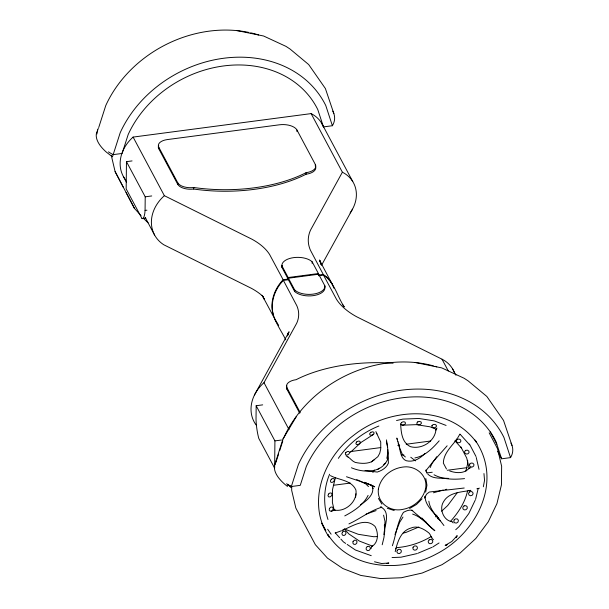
<?xml version="1.0" encoding="UTF-8"?>
<svg xmlns="http://www.w3.org/2000/svg" width="609" height="609" viewBox="0 0 609 609"><rect width="100%" height="100%" fill="white"/><g stroke="black" fill="none" stroke-linecap="round" stroke-linejoin="round"><path stroke-width="0.91" d="M132.054 160.921L126.459 161.659L126.177 188.904L142.026 218.623L145.749 218.129M142.026 218.623A21.353 4.941 82.5 0 0 145.071 210.44L145.216 196.814L126.459 161.659M158.751 148.71L158.766 147.18A12.233 6.242 0.6 0 1 167.338 139.575L279.341 124.807A14.372 7.338 0.6 0 1 296.994 130.082L315.333 164.476L315.317 166.006A13.185 6.729 0.6 0 1 306.076 174.212A116.068 59.263 0.6 0 1 193.692 189.034A13.017 6.646 0.6 0 1 177.706 184.253L158.751 148.71A12.233 6.242 0.6 0 1 158.721 145.482M177.706 184.253L177.721 182.715L158.766 147.18M193.692 189.034L193.708 187.496A13.017 6.646 0.6 0 1 177.721 182.715M256.168 405.723L256.024 419.35A21.353 4.941 82.5 0 0 258.787 438.411L274.636 468.123L274.918 440.886L256.168 405.723L262.692 404.863M285.766 339.83C279.782 327.726 269.703 315.492 272.352 301.052C273.608 293.028 277.483 285.537 283.147 279.729L288.148 279.074L281.876 267.313L281.891 265.775A16.093 8.214 0.6 0 1 293.728 257.615A16.093 8.214 0.6 0 1 312.143 261.786L318.416 273.548L318.4 275.085M299.757 413.283L286.968 389.311L286.991 387.781A13.017 6.646 0.6 0 1 296.111 379.689A116.068 59.263 0.6 0 1 393.071 363.223M288.148 279.074L288.164 277.537L281.891 265.775M288.4 279.737L288.415 278.206L318.667 274.217L324.94 285.979L324.924 287.509A16.093 8.214 0.6 0 1 313.087 295.669A16.093 8.214 0.6 0 1 294.672 291.498L288.4 279.737L283.398 280.399C274.499 289.397 269.993 303.023 273.418 315.401M291.719 486.667L291.681 490.39L295.829 508.013L315.355 544.69L327.459 558.118L342.837 568.517L360.817 575.429L380.602 578.55L401.339 577.751L422.113 573.054L442.02 564.68L460.183 552.98L475.827 538.478L488.251 521.799L496.914 503.681L501.443 484.901L501.641 466.296L497.492 448.673L489.179 432.793M294.672 291.498L294.687 289.968L288.415 278.206M296.971 131.62L296.994 130.082M306.076 174.212L306.091 172.674A13.185 6.729 0.6 0 0 315.333 164.476M312.128 263.324L312.143 261.786M467.651 460.267L467.613 463.883L465.855 471.183M374.741 459.46L371.421 461.858L377.869 456.689L379.75 453.241L380.732 448.993L380.732 442.035L375.875 431.598M384.576 528.026L385.025 521.494L383.586 515.168M387.408 454.748L387.103 458.516L387.925 453.157L387.613 446.884L386.449 439.881M435.892 430.16L436.965 428.036M331.273 511.469L334.28 510.045C345.501 512.375 357.696 501.382 355.915 490.001C351.385 479.846 338.878 480.212 330.421 475.614M425.661 492.186L426.947 485.183L425.805 478.499M383.914 534.603C384.325 526.153 391.092 512.1 381.013 507.168M287.89 334.425L288.24 332.887L287.615 335.574M395.203 551.685C397.327 542.413 400.707 530.835 410.991 528.033C417.416 525.202 424.13 529.084 429.056 533.111C430.951 535.098 431.187 538.12 433.509 539.772M335.452 477.418L332.522 489.567L332.385 502.471L334.234 510.327M382.201 544.766L383.936 537.587L384.759 530.911L384.393 524.943L384.485 528.155M467.56 490.961C465.025 502.539 458.189 512.869 450.325 521.548M475.568 499.433L478.217 488.456M435.975 429.299C435.229 441.342 421.55 449.922 410.306 446.618C401.833 442.416 401.087 432.169 400.646 423.963M392.363 545.748C396.109 534.732 397.197 522.263 403.44 512.359C406.211 510.913 409.606 509.33 412.735 510.525L411.76 510.197L426.277 522.53L421.793 517.932M433.288 365.842A115.603 95.742 -28.1 0 0 283.923 437.429L282.987 439.005L274.56 465.383A53.272 22.708 17.8 0 0 284.502 484.003L287.402 486.401L287.935 484.756L291.33 486.53L300.26 485.35L306.312 466.479A106.651 88.328 -28.1 0 1 401.712 397.852A106.651 88.328 -28.1 0 1 495.939 441.472L501.61 458.798L510.54 457.618A51.392 26.24 0.6 0 0 510.951 443.055M98.719 127.525L105.768 105.54A115.603 95.742 -28.1 0 1 248.891 32.444M276.395 460.891L276.867 459.414A55.145 28.151 0.6 0 0 275.283 464.21M277.148 458.531L278.564 454.139M279.691 450.622L282.789 440.946M371.018 548.663L371.688 546.608C378.768 542.589 378.547 532.654 375.03 526.404C365.293 517.018 352.284 526.336 342.273 530.386M394.959 534.519L399.702 522.233L402.991 517.049M287.402 335.955L289.054 331.776L254.493 394.944M430.182 467.567L432.055 463.419L436.706 456.75M329.614 474.221C323.569 488.479 323.097 504.8 327.977 519.492M475.165 500.271L468.808 513.57L459.117 526.572L455.73 529.716M457.123 535.73L451.87 541.454L445.141 545.443M98.323 128.316L96.412 133.493A53.272 22.708 17.8 0 0 106.347 152.113L112.467 156.848L120.232 132.648A115.603 95.742 -28.1 0 1 223.64 58.258A115.603 95.742 -28.1 0 1 325.777 105.54L332.392 125.728L323.463 126.9L317.784 109.582A106.651 88.328 -28.1 0 0 223.564 65.955A106.651 88.328 -28.1 0 0 128.156 134.589L122.105 153.46L113.175 154.633A55.145 28.151 0.6 0 1 108.44 151.854M351.431 467.773C363.702 472.995 381.774 473.498 387.773 459.041L387.644 451.924M372.883 472.531L374.231 470.041M125.804 180.15A37.537 31.089 -28.1 0 1 133.112 137.086L311.13 113.609L342.38 172.21L310.582 230.012A88.853 45.363 0.6 0 0 310.453 250.269L323.257 274.438L326.759 277.042L329.743 280.247L332.133 283.992L333.877 288.164M321.491 265.349L352.466 209.214M256.138 425.021A37.537 31.089 -28.1 0 1 263.994 382.673L296.659 323.318A77.609 39.623 0.6 0 0 296.773 305.627L283.398 280.399M275.154 463.434L276.159 461.63M483.34 486.774L484.551 480.334L483.957 473.558M368.118 495.361C363.383 504.945 353.92 511.035 344.747 515.914M457.641 437.932L459.932 434.072M282.987 439.005L296.324 416.64M405.388 456.978L402.42 454.481L399.778 448.155L398.042 441.738M425.554 471.16L432.542 462.368L447.143 445.818M338.353 458.349C348.211 443.885 362.621 432.443 378.889 426.026M457.351 492.582L447.691 505.554L441.609 511.195M429.497 526.237C424.892 521.479 419.327 516.28 412.643 514.087M434.864 530.721L429.611 526.085M455.129 441.228L457.184 438.708C451.87 446.207 443.474 453.203 443.36 463.129L446.481 469.014M439.18 440.825C432.664 448.277 425.059 456.088 414.904 457.93M422.067 498.824L416.526 504.45L409.568 508.507M350.282 452.426L361.122 442.37L373.72 434.263M435.526 516.835L436.881 515.579M377.923 469.364L379.194 468.214M424.899 453.53C420.103 458.524 413.503 462.482 406.393 460.762C399.961 458.478 400.471 448.886 398.164 443.436M355.945 493.762L355.587 497.325M371.688 546.608L372.419 545.991M383.685 464.538L385.626 463.16M360.566 504.678C366.755 500.902 375.86 493.412 371.802 485.304L374.702 486.812L364.403 482.305L371.619 485.274L346.483 476.74M431.393 536.422C420.88 542.756 408.7 546.775 396.444 547.651M432.755 547.004L439.051 542.954M348.934 523.915C360.048 518.815 370.089 510.624 381.813 507.221L380.397 506.924M428.835 501.184C429.688 508.073 434.544 513.981 438.876 518.708M342.936 530.013L344.42 529.274M388.846 563.066L381.508 563.5L374.512 561.78M366.123 514.095L376.096 510.608M418.817 527.013L405.914 532.449L403.219 533.058M418.086 553.178L431.888 547.369M341.451 530.751L335.201 533.042M433.41 492.795L443.337 489.963M371.429 461.828C366.283 463.974 360.528 463.571 355.192 462.376C351.599 461.028 349.642 457.153 346.095 455.882M476.87 488.837L479.42 488.159M396.535 420.53L402.823 419.106L418.893 418.474L434.286 420.903L446.092 425.44M417.226 553.543L401.026 557.197L392.044 557.547M445.042 489.606L446.747 489.255M470.894 490.329C461.264 492.148 448.559 492.255 443.382 502.029C439.02 508.774 443.504 520.642 451.947 521.639L453.195 522.903M470.97 467.735L469.394 467.978C464.416 473.909 456.324 473.262 449.701 470.985M468.633 490.61L470.209 490.397M145.216 196.814L151.732 195.953M145.071 210.44L146.936 210.189M288.164 277.537L318.416 273.548M319.207 274.979L323.257 274.438M318.652 275.748L323.508 275.108C334.562 282.264 337.234 296.537 344.245 306.883M274.918 440.886L281.442 440.025M350.715 451.551L380.823 447.577M397.761 445.346L399.641 445.095M406.226 444.227L430.692 441.007M333.344 485.297L350.297 483.059M426.589 472.995L432.245 472.249M447.31 470.262L467.095 467.659M464.225 488.015L429.33 492.026L426.62 494.127L424.503 498.033L425.204 496.221C424.633 505.234 434.004 511.979 438.358 519.226M464.545 478.613C454.329 479.664 443.238 479.694 434.019 474.792M401.925 425.204L416.297 424.648L430.015 426.81L436.661 429.368M377.42 536.575L373.629 536.719L358.237 534.291L344.26 528.916M401.316 454.984L403.874 455.007M448.605 478.415C441.7 477.837 432.976 479.473 427.685 473.985M334.28 510.045L335.232 510.106M451.063 521.532L451.947 521.639M371.239 555.674L355.405 550.003L347.16 544.423M365.042 470.475L377.23 472.066C381.873 470.635 386.532 467.788 388.42 463.106L387.819 449.526M236.703 30.534L263.598 36.007L285.979 46.368L290.051 49.032L308.687 64.562L325.389 88.533L333.854 113.571M414.851 362.424L441.746 367.897L464.127 378.265L468.199 380.929L486.842 396.459L503.536 420.423L512.002 445.461M387.339 508.309L394.229 510.54M371.947 545.908L359.485 541.112L348.828 533.91L344.625 529.251M356.691 479.633L359.12 480.6M359.949 481.003L365.735 483.843L368.498 486.591M133.112 137.086L164.361 195.687L251.89 239.185A77.609 39.623 0.6 0 1 269.62 254.524L283.147 279.729M454.421 372.678A34.987 28.973 -28.1 0 0 442.005 359.196L356.783 316.825A88.853 45.363 0.6 0 1 336.48 299.263L323.508 275.108M331.129 534.2L327.642 529.244M148.063 222.803L143.496 218.403M345.661 543.411L343.415 541.896L340.895 539.102M376.316 433.441L377.001 433.943M410.763 457.237L415.521 460.884M434.529 530.5L431.317 527.805M425.28 521.502L430.86 527.265M460.221 434.362L469.638 444.806L469.341 444.258M454.938 440.802L461.531 448.117L460.944 447.021L466.7 458.029L469.166 468.504M111.363 155.737L115.101 171.601L134.406 208.316L141.067 215.715M335.232 532.814L339.639 537.701M439.234 519.469L440.353 520.779M443.938 525.529L435.907 514.986L438.678 518.807M278.663 325.335L274.948 319.55M342.882 304.919L344.093 306.708M347.526 456.415L347.967 457.131M378.433 498.436L381.896 504.138M263.37 297.588L264.26 299.118L262.144 295.35L276.813 322.663M475.553 440.672L476.428 442.294C447.904 403.546 388.534 407.391 353.707 435.268C323.242 457.793 306.182 503.597 329.142 537.108L327.825 534.672M474.982 439.995C503.719 480.79 476.786 533.408 436.425 553.962C401.871 572.795 350.67 570.275 328 534.603M373.172 488.669L372.008 485.373M321.834 523.169L325.792 530.523M321.704 523.314L325.64 530.614M490.275 431.888L496.815 444.159M497.682 451.429L501.61 458.798M321.506 122.965L352.756 181.558M452.38 368.544L455.951 375.243M442.005 359.196L448.262 370.911M332.133 283.992L319.436 260.02L321.194 264.237L319.961 260.713L320.821 264.375M286.991 387.781L300.214 412.575M263.994 382.673L288.993 429.543M123.33 176.412L126.451 182.274M145.208 217.428L154.579 235.005M469.531 444.159L476.017 456.537M126.093 192.436L134.406 208.316M115.101 171.601L123.414 187.488M426.871 472.607L425.95 469.973M395.728 548.229L396.04 548.937M396.832 438.038L397.319 439.523M510.54 457.618L503.932 437.437A115.603 95.742 -28.1 0 0 401.795 390.148A115.603 95.742 -28.1 0 0 298.38 464.545L291.33 486.53A55.145 28.151 0.6 0 1 286.588 483.744M396.954 438.571L397.905 441.951M386.479 441.814L387.499 446.907M476.23 457.45L479.032 469.364M431.682 537.047L431.69 537.854M263.644 297.04A77.609 39.623 0.6 0 0 251.372 288.308L163.851 244.803A37.537 31.089 -28.1 0 1 164.361 195.687M306.091 172.674A116.068 59.263 0.6 0 1 193.708 187.496M286.968 389.311A13.017 6.646 0.6 0 1 286.938 385.878M342.38 172.21A34.987 28.973 -28.1 0 1 350.114 212.937M311.13 113.609A34.987 28.973 -28.1 0 1 323.539 127.098M281.876 267.313A16.093 8.214 0.6 0 1 282.134 265.478M324.94 285.979A16.093 8.214 0.6 0 1 313.102 294.139A16.093 8.214 0.6 0 1 294.687 289.968M291.049 487.611A37.537 31.089 -28.1 0 1 287.935 484.322M435.039 366.329A115.603 95.742 -28.1 0 1 436.76 366.854M250.695 32.833A115.603 95.742 -28.1 0 1 258.612 34.964M332.803 111.165A51.392 26.24 0.6 0 1 332.392 125.728M96.968 133.942A55.145 28.151 0.6 0 1 97.135 132.32M97.28 131.514A55.145 28.151 0.6 0 1 97.722 129.9M431.987 425.493L431.987 426.84L433.258 427.731L435.062 427.64L436.341 426.627L436.341 425.28L435.07 424.389L433.265 424.481L431.987 425.493M413.039 547.247L412.948 548.937L414.15 550.087L415.932 550.026L417.264 548.785L417.355 547.088L416.153 545.938L414.364 546.007L413.039 547.247M329.408 508.545L329.241 510.182L330.207 511.157L331.753 510.913L332.963 509.588L333.131 507.959L332.164 506.977L330.618 507.221L329.408 508.545M378.356 489.202C376.872 502.965 390.163 512.352 403.089 509.314C412.24 507.723 421.23 500.933 424.473 492.148C429.908 479.1 419.342 467.156 406.378 466.806C393.132 467.019 380.869 475.827 378.356 489.202M469.699 464.088L469.516 465.664L470.628 466.867L472.386 467.004L473.756 465.984L473.931 464.408L472.82 463.198L471.069 463.068L469.699 464.088M353.083 541.401L352.847 543.091L353.829 544.317L355.443 544.362L356.752 543.19L356.988 541.492L356.014 540.267L354.392 540.229L353.083 541.401M454.154 519.85L453.781 521.532L454.763 522.857L456.529 523.062L458.037 522.012L458.41 520.33L457.428 519.005L455.661 518.807L454.154 519.85M397.289 550.209L396.832 551.876L397.723 553.261L399.42 553.558L400.95 552.591L401.4 550.924L400.516 549.531L398.819 549.242L397.289 550.209M328.525 494.044L327.969 495.65L328.594 496.853L330.055 496.944L331.479 495.871L332.042 494.257L331.41 493.054L329.956 492.97L328.525 494.044M345.79 452.632L345.273 454.07L346.026 455.014L347.617 454.915L349.102 453.827L349.619 452.388L348.866 451.444L347.275 451.543L345.79 452.632M342.486 532.06L341.885 533.712L342.509 535.144L343.978 535.524L345.448 534.633L346.049 532.989L345.432 531.558L343.956 531.17L342.486 532.06M401.483 422.517L400.829 423.795L401.559 424.854L403.242 425.074L404.886 424.336L405.541 423.057L404.81 421.991L403.128 421.771L401.483 422.517M457.07 439.515L456.316 440.847L456.917 442.218L458.531 442.827L460.206 442.317L460.96 440.985L460.351 439.614L458.744 439.005L457.07 439.515M331.334 479.207L330.413 480.722L330.672 482.077L331.958 482.488L333.519 481.711L334.448 480.204L334.189 478.849L332.902 478.438L331.334 479.207M356.707 441.898L355.862 443.268L356.311 444.387L357.795 444.6L359.447 443.778L360.3 442.4L359.85 441.281L358.358 441.076L356.707 441.898M469.463 491.92L468.527 493.381L468.93 494.972L470.437 495.764L472.173 495.284L473.109 493.83L472.706 492.239L471.191 491.448L469.463 491.92M456.963 536.065L455.875 537.572L456.963 536.065M429.261 539.795L428.203 541.256L428.485 542.901L429.946 543.761L431.728 543.342L432.786 541.881L432.504 540.236L431.043 539.376L429.261 539.795M367.212 546.608L366.131 548.009L366.275 549.676L367.562 550.635L369.237 550.323L370.318 548.922L370.173 547.255L368.879 546.296L367.212 546.608M417.782 421.839L416.8 423.019L417.173 424.26L418.688 424.831L420.454 424.397L421.443 423.217L421.07 421.984L419.555 421.413L417.782 421.839M465.687 450.356L464.598 451.566L464.819 453.081L466.212 454.009L467.971 453.812L469.059 452.601L468.839 451.086L467.446 450.158L465.687 450.356M370.896 432.283L369.716 433.509L369.808 434.757L371.102 435.283L372.853 434.796L374.033 433.57L373.941 432.321L372.647 431.789L370.896 432.283M464.149 505.835L462.893 507.122L462.909 508.797L464.18 509.878L465.969 509.733L467.225 508.446L467.21 506.772L465.938 505.691L464.149 505.835M447.25 544.575L445.484 545.367L447.25 544.575M388.557 563.188L386.707 563.538L388.557 563.188"/></g></svg>
